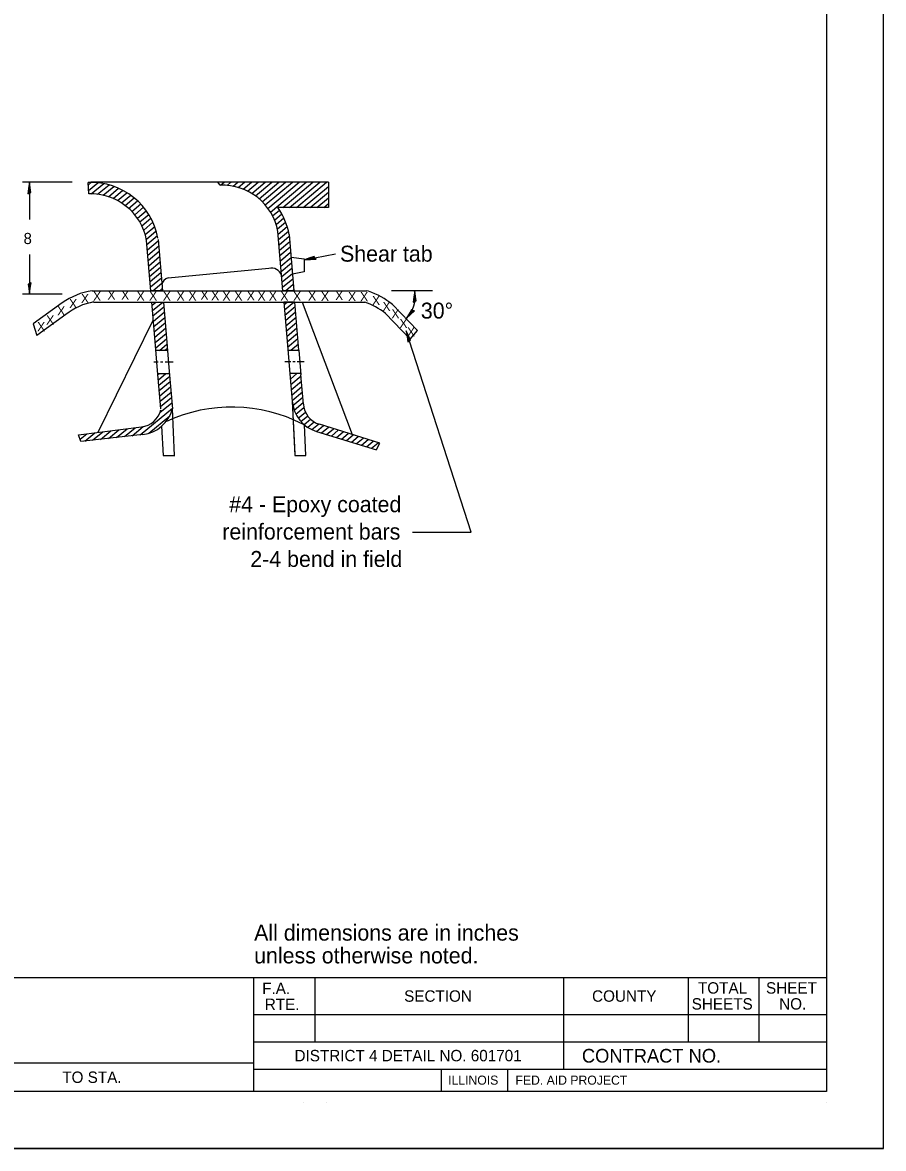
# Model space of a CAD drawing. Extents: x 0 to 2.83, y 0 to 1.83.
# Drawn here: x 2.204 to 2.833, y 0 to 0.823 of the extents above; entities that cross this region are included whole.
import ezdxf

# ---------------------------------------------------------------- set-up
doc = ezdxf.new("R2010")
doc.units = 0
for name, color, linetype in [('RD_Pr_Roadway_Dimensions', 7, 'Continuous'), ('RD_Pr_Roadway_Notes', 7, 'Continuous'), ('SH_General_Details', 7, 'Continuous'), ('SH_Printer_Plotting_Border', 7, 'Continuous')]:
    doc.layers.add(name, color=color, linetype=linetype)

msp = doc.modelspace()

# ---------------------------------------------------------------- linework, layer by layer
at = {"layer": 'RD_Pr_Roadway_Dimensions'}
for p, q in [((2.24046, 0.70635), (2.20421, 0.70635)), ((2.20921, 0.70635), (2.20921, 0.67915)), ((2.20921, 0.65364), (2.20921, 0.62445)), ((2.50372, 0.62703), (2.47372, 0.62703)), ((2.2331, 0.62445), (2.20421, 0.62445))]:
    msp.add_line(p, q, dxfattribs=at)
for points in [[(2.20909, 0.69869), (2.21024, 0.69895), (2.20974, 0.70219), (2.20921, 0.70635), (2.2086, 0.7019), (2.20791, 0.69801), (2.20909, 0.69869), (2.20985, 0.69904), (2.2092, 0.70355), (2.20833, 0.69862), (2.2093, 0.69934), (2.20917, 0.70142), (2.20887, 0.69942)], [(2.20932, 0.6321), (2.20818, 0.63184), (2.20867, 0.62861), (2.20921, 0.62445), (2.20982, 0.62889), (2.2105, 0.63278), (2.20932, 0.6321), (2.20856, 0.63176), (2.20921, 0.62724), (2.21008, 0.63218), (2.20911, 0.63145), (2.20924, 0.62938), (2.20954, 0.63137)], [(2.49074, 0.6193), (2.49188, 0.61958), (2.49134, 0.6228), (2.49074, 0.62695), (2.4902, 0.62251), (2.48957, 0.6186), (2.49074, 0.6193), (2.49149, 0.61965), (2.49078, 0.62415), (2.48998, 0.61921), (2.49094, 0.61996), (2.49078, 0.62203), (2.49051, 0.62003)], [(2.48936, 0.61266), (2.4883, 0.61315), (2.48672, 0.61029), (2.48461, 0.60666), (2.4878, 0.60981), (2.49072, 0.61248), (2.48936, 0.61266), (2.48856, 0.61285), (2.48632, 0.60888), (2.49001, 0.61226), (2.4888, 0.61227), (2.48764, 0.61055), (2.4891, 0.61194)]]:
    msp.add_lwpolyline(points, dxfattribs=at)
msp.add_arc((2.46833, 0.62243), 0.02272, 315.60621, 11.80376, dxfattribs=at)
at = {"layer": 'RD_Pr_Roadway_Notes'}
for p, q in [((2.41023, 0.64975), (2.43286, 0.65407)), ((2.53203, 0.45053), (2.48451, 0.59786)), ((2.48923, 0.45053), (2.53203, 0.45053))]:
    msp.add_line(p, q, dxfattribs=at)
for points in [[(2.41776, 0.65108), (2.4173, 0.65215), (2.41422, 0.65106), (2.41023, 0.64975), (2.4147, 0.64999), (2.41866, 0.65004), (2.41776, 0.65108), (2.41729, 0.65175), (2.41298, 0.65027), (2.41798, 0.65035), (2.41708, 0.65116), (2.41507, 0.65064), (2.41709, 0.65072)], [(2.48676, 0.59054), (2.48776, 0.59114), (2.4863, 0.59406), (2.48451, 0.59786), (2.4853, 0.59345), (2.48584, 0.58953), (2.48676, 0.59054), (2.48737, 0.5911), (2.48537, 0.59519), (2.48606, 0.59023), (2.48676, 0.59123), (2.486, 0.59316), (2.48632, 0.59117)]]:
    msp.add_lwpolyline(points, dxfattribs=at)
at = {"layer": 'SH_General_Details'}
for p, q in [((2.83333, 0), (2.83333, 1.83333)), ((2.25252, 0.69785), (2.25222, 0.70631)), ((2.42781, 0.70635), (2.25402, 0.70635)), ((2.34853, 0.70426), (2.34684, 0.70649)), ((2.42781, 0.70635), (2.42766, 0.68792)), ((2.42781, 0.68792), (2.39064, 0.68792)), ((2.39446, 0.6271), (2.39083, 0.67033)), ((2.399, 0.66811), (2.40244, 0.6271)), ((2.29793, 0.6271), (2.29483, 0.66391)), ((2.30326, 0.66462), (2.30641, 0.6271)), ((2.40039, 0.65161), (2.40998, 0.65049)), ((2.40998, 0.65049), (2.4099, 0.64101)), ((2.31054, 0.6364), (2.38417, 0.64353)), ((2.4099, 0.64101), (2.40142, 0.63931)), ((2.25502, 0.6271), (2.45579, 0.6271)), ((2.30641, 0.6271), (2.29793, 0.6271)), ((2.40244, 0.6271), (2.39446, 0.6271)), ((2.45696, 0.62671), (2.45579, 0.6271)), ((2.23324, 0.61818), (2.21203, 0.60288)), ((2.25609, 0.61882), (2.45422, 0.61882)), ((2.30131, 0.587), (2.29863, 0.61882)), ((2.29863, 0.61882), (2.30714, 0.61882)), ((2.30714, 0.61882), (2.30988, 0.58622)), ((2.39515, 0.61882), (2.39803, 0.58444)), ((2.40314, 0.61882), (2.39515, 0.61882)), ((2.40608, 0.58371), (2.40314, 0.61882)), ((2.40855, 0.61882), (2.44506, 0.52189)), ((2.23587, 0.60966), (2.21465, 0.59435)), ((2.46932, 0.61045), (2.48743, 0.59157)), ((2.47457, 0.61695), (2.49268, 0.59807)), ((2.21203, 0.60288), (2.21465, 0.59435)), ((2.25946, 0.5236), (2.29974, 0.60566)), ((2.48743, 0.59157), (2.49268, 0.59807)), ((2.30284, 0.56887), (2.30131, 0.587)), ((2.30988, 0.58622), (2.3114, 0.56809)), ((2.30151, 0.58354), (2.31002, 0.58354)), ((2.39803, 0.58444), (2.39955, 0.56631)), ((2.4061, 0.58349), (2.39811, 0.58349)), ((2.40608, 0.58371), (2.4076, 0.56557)), ((2.30022, 0.5752), (2.30326, 0.57521)), ((2.30522, 0.54065), (2.30284, 0.56887)), ((2.30497, 0.57514), (2.3067, 0.57515)), ((2.30828, 0.575), (2.31421, 0.57502)), ((2.3114, 0.56809), (2.3137, 0.54066)), ((2.39588, 0.57529), (2.40024, 0.57528)), ((2.40173, 0.57529), (2.40344, 0.57528)), ((2.40487, 0.57527), (2.40995, 0.57529)), ((2.30293, 0.56661), (2.31142, 0.56661)), ((2.40751, 0.56666), (2.39952, 0.56666)), ((2.39955, 0.56631), (2.40122, 0.5464)), ((2.4094, 0.54418), (2.4076, 0.56557)), ((2.40122, 0.5464), (2.40308, 0.5067)), ((2.40122, 0.5464), (2.40303, 0.50795)), ((2.3153, 0.50665), (2.3137, 0.54066)), ((2.24514, 0.52182), (2.29108, 0.52754)), ((2.24514, 0.52182), (2.29108, 0.52754)), ((2.24514, 0.52182), (2.29108, 0.52754)), ((2.30581, 0.52801), (2.30681, 0.50665)), ((2.41115, 0.50666), (2.41011, 0.52893)), ((2.46527, 0.51552), (2.42111, 0.52942)), ((2.46527, 0.51552), (2.42111, 0.52942)), ((2.24673, 0.51695), (2.24514, 0.52182)), ((2.24673, 0.51695), (2.24514, 0.52182)), ((2.24673, 0.51695), (2.24514, 0.52182)), ((2.29213, 0.52198), (2.24679, 0.51678)), ((2.29213, 0.52198), (2.24679, 0.51678)), ((2.29213, 0.52198), (2.24679, 0.51678)), ((2.41908, 0.52414), (2.46275, 0.51086)), ((2.41908, 0.52414), (2.46275, 0.51086)), ((2.46283, 0.51102), (2.46527, 0.51552)), ((2.46283, 0.51102), (2.46527, 0.51552)), ((2.30687, 0.50671), (2.31535, 0.50659)), ((2.40313, 0.50665), (2.41119, 0.50667)), ((0.16666, 0.125), (2.79166, 0.125)), ((2.37285, 0.125), (2.37285, 0.04167)), ((2.41786, 0.125), (2.41786, 0.0779)), ((2.59953, 0.125), (2.59953, 0.0579)), ((2.69053, 0.125), (2.69053, 0.0779)), ((2.74227, 0.125), (2.74227, 0.0779)), ((2.37285, 0.0979), (2.79166, 0.0979)), ((2.37285, 0.0779), (2.79166, 0.0779)), ((1.73118, 0.0625), (2.37285, 0.0625)), ((2.37285, 0.0579), (2.79166, 0.0579)), ((2.51012, 0.0579), (2.51012, 0.04167)), ((2.55845, 0.0579), (2.55845, 0.04167)), ((2.40953, 0.03333), (2.40953, 0.03333)), ((2.42619, 0.03333), (2.42619, 0.03333)), ((2.79166, 0.03333), (2.79166, 0.03333)), ((2.83333, 0), (-0.00001, 0))]:
    msp.add_line(p, q, dxfattribs=at)
msp.add_lwpolyline([(0.16666, 1.79167), (2.79166, 1.79167), (2.79166, 0.04167), (0.16666, 0.04167)], close=True, dxfattribs=at)
for points in [[(2.25229, 0.70444), (2.25457, 0.70634)], [(2.25243, 0.7004), (2.25924, 0.70607)], [(2.2544, 0.69787), (2.26348, 0.70544)], [(2.25904, 0.69757), (2.26738, 0.70453)], [(2.26318, 0.69686), (2.27099, 0.70337)], [(2.26693, 0.69582), (2.27436, 0.70202)], [(2.27037, 0.69452), (2.27752, 0.70048)], [(2.34892, 0.70428), (2.3514, 0.70635), (2.3514, 0.70635), (2.35157, 0.70648)], [(2.35373, 0.70412), (2.3564, 0.70634), (2.3564, 0.70634), (2.35655, 0.70648)], [(2.358, 0.70352), (2.36139, 0.70635), (2.36139, 0.70635), (2.36154, 0.70647)], [(2.36186, 0.70257), (2.36639, 0.70634), (2.36639, 0.70634), (2.36653, 0.70646)], [(2.36539, 0.70134), (2.37139, 0.70634), (2.37139, 0.70634), (2.37152, 0.70645)], [(2.36864, 0.69988), (2.37639, 0.70634), (2.37639, 0.70634), (2.3765, 0.70644)], [(2.37164, 0.69822), (2.38139, 0.70634), (2.38149, 0.70643)], [(2.37441, 0.69637), (2.38638, 0.70634), (2.38638, 0.70634), (2.38647, 0.70642)], [(2.37698, 0.69434), (2.39138, 0.70634), (2.39138, 0.70634), (2.39146, 0.70641)], [(2.37935, 0.69215), (2.39638, 0.70635), (2.39645, 0.7064)], [(2.38153, 0.6898), (2.40138, 0.70634), (2.40143, 0.70639)], [(2.38352, 0.68729), (2.40638, 0.70634), (2.40638, 0.70634), (2.40642, 0.70638)], [(2.38531, 0.68462), (2.41137, 0.70635), (2.41137, 0.70635), (2.41141, 0.70638)], [(2.39427, 0.68792), (2.41637, 0.70634), (2.4164, 0.70636)], [(2.39926, 0.68792), (2.42137, 0.70634), (2.42138, 0.70636)], [(2.40426, 0.68792), (2.42637, 0.70634), (2.42637, 0.70634), (2.42637, 0.70635)], [(2.40926, 0.68792), (2.42779, 0.70336)], [(2.27354, 0.693), (2.28047, 0.69877)], [(2.27647, 0.69128), (2.28324, 0.69691)], [(2.27919, 0.68937), (2.28583, 0.69491)], [(2.2817, 0.6873), (2.28826, 0.69277)], [(2.41426, 0.68792), (2.42775, 0.69917)], [(2.41925, 0.68792), (2.42772, 0.69497)], [(2.28401, 0.68506), (2.29053, 0.69049)], [(2.28613, 0.68266), (2.29264, 0.68808)], [(2.28806, 0.68011), (2.29459, 0.68554)], [(2.38692, 0.68179), (2.39194, 0.68598)], [(2.42425, 0.68792), (2.42768, 0.69078)], [(2.2898, 0.67739), (2.29638, 0.68287)], [(2.29134, 0.67451), (2.29801, 0.68007)], [(2.29268, 0.67145), (2.29948, 0.67712)], [(2.38831, 0.67879), (2.3936, 0.6832)], [(2.38949, 0.67561), (2.39509, 0.68028)], [(2.39043, 0.67223), (2.39641, 0.67721)], [(2.29379, 0.66822), (2.30076, 0.67403)], [(2.29466, 0.66477), (2.30186, 0.67078)], [(2.29507, 0.66096), (2.30276, 0.66736)], [(2.39098, 0.66852), (2.39755, 0.67399)], [(2.39131, 0.66462), (2.39847, 0.6706)], [(2.39163, 0.66073), (2.3991, 0.66695)], [(2.2954, 0.65706), (2.30334, 0.66368)], [(2.29573, 0.65317), (2.30367, 0.65979)], [(2.39196, 0.65684), (2.39943, 0.66306)], [(2.39229, 0.65295), (2.39975, 0.65916)], [(2.29606, 0.64928), (2.304, 0.65589)], [(2.29639, 0.64539), (2.30432, 0.652)], [(2.39261, 0.64905), (2.40008, 0.65527)], [(2.39294, 0.64516), (2.40041, 0.65138)], [(2.29671, 0.64149), (2.30465, 0.64811)], [(2.29704, 0.6376), (2.30498, 0.64421)], [(2.39327, 0.64126), (2.40073, 0.64748)], [(2.39359, 0.63737), (2.40106, 0.64359)], [(2.29737, 0.63371), (2.3053, 0.64032)], [(2.2977, 0.62982), (2.30563, 0.63643)], [(2.39392, 0.63347), (2.40138, 0.6397)], [(2.39425, 0.62958), (2.40171, 0.6358)], [(2.29944, 0.6271), (2.30596, 0.63253)], [(2.30444, 0.6271), (2.30628, 0.62864)], [(2.39627, 0.6271), (2.40204, 0.63191)], [(2.40127, 0.6271), (2.40236, 0.62802)], [(2.29883, 0.61647), (2.30165, 0.61882)], [(2.29916, 0.61258), (2.30665, 0.61882)], [(2.3953, 0.617), (2.39748, 0.61882)], [(2.39563, 0.61311), (2.40247, 0.61882)], [(2.29949, 0.60868), (2.30744, 0.61531)], [(2.29981, 0.60479), (2.30776, 0.61142)], [(2.39596, 0.60922), (2.40342, 0.61544)], [(2.39628, 0.60532), (2.40375, 0.61154)], [(2.30014, 0.6009), (2.30809, 0.60752)], [(2.30047, 0.59701), (2.30842, 0.60363)], [(2.39661, 0.60143), (2.40407, 0.60765)], [(2.39693, 0.59753), (2.4044, 0.60376)], [(2.3008, 0.59311), (2.30874, 0.59974)], [(2.30113, 0.58922), (2.30907, 0.59584)], [(2.39726, 0.59364), (2.40473, 0.59986)], [(2.39759, 0.58975), (2.40505, 0.59597)], [(2.30151, 0.58538), (2.3094, 0.59195)], [(2.30421, 0.58345), (2.30973, 0.58806)], [(2.30805, 0.58354), (2.31002, 0.58518)], [(2.39791, 0.58586), (2.40538, 0.59208)], [(2.40024, 0.58363), (2.40571, 0.58818)], [(2.40512, 0.58353), (2.40603, 0.58429)], [(2.30309, 0.56586), (2.30395, 0.56658)], [(2.30342, 0.56197), (2.30893, 0.56656)], [(2.30375, 0.55808), (2.31168, 0.56469)], [(2.30408, 0.55419), (2.31201, 0.5608)], [(2.39987, 0.56249), (2.40466, 0.56648)], [(2.4002, 0.5586), (2.40767, 0.56482)], [(2.40053, 0.5547), (2.40799, 0.56093)], [(2.3044, 0.55029), (2.31234, 0.55691)], [(2.30473, 0.5464), (2.31266, 0.55301)], [(2.40085, 0.55081), (2.40832, 0.55703)], [(2.40118, 0.54692), (2.40864, 0.55314)], [(2.30461, 0.53797), (2.31332, 0.54523)], [(2.30506, 0.54251), (2.31299, 0.54912)], [(2.40168, 0.54317), (2.40897, 0.54925)], [(2.40263, 0.5398), (2.4093, 0.54535)], [(2.29015, 0.52175), (2.31364, 0.54133)], [(2.2965, 0.52288), (2.31177, 0.53561)], [(2.40397, 0.53674), (2.4098, 0.5416)], [(2.40563, 0.53396), (2.41092, 0.53837)], [(2.40761, 0.53145), (2.41256, 0.53557)], [(2.27856, 0.52042), (2.28641, 0.52696)], [(2.28436, 0.52109), (2.29235, 0.52775)], [(2.40991, 0.5292), (2.41468, 0.53318)], [(2.41253, 0.52722), (2.41729, 0.53118)], [(2.41551, 0.52553), (2.42045, 0.52965)], [(2.4189, 0.5242), (2.42406, 0.5285)], [(2.42256, 0.52308), (2.42769, 0.52735)], [(2.24517, 0.52175), (2.24528, 0.52184)], [(2.24623, 0.51847), (2.25115, 0.52257)], [(2.24959, 0.5171), (2.25703, 0.5233)], [(2.25538, 0.51776), (2.2629, 0.52403)], [(2.26118, 0.51843), (2.26878, 0.52476)], [(2.26697, 0.51909), (2.27465, 0.52549)], [(2.27277, 0.51976), (2.28053, 0.52623)], [(2.42622, 0.52197), (2.43132, 0.52621)], [(2.42989, 0.52085), (2.43494, 0.52507)], [(2.43355, 0.51974), (2.43857, 0.52393)], [(2.43721, 0.51863), (2.4422, 0.52279)], [(2.44087, 0.51751), (2.44583, 0.52165)], [(2.44453, 0.5164), (2.44946, 0.5205)], [(2.44819, 0.51529), (2.45308, 0.51936)], [(2.45185, 0.51417), (2.45671, 0.51822)], [(2.45552, 0.51306), (2.46034, 0.51708)], [(2.45918, 0.51195), (2.46397, 0.51594)]]:
    msp.add_lwpolyline(points, dxfattribs=at)
for centre, radius, start, end in [((2.25402, 0.65639), 0.04996, 10.45226, 92.06986), ((2.35003, 0.6628), 0.04149, 10.45226, 92.06986), ((2.25402, 0.65639), 0.04149, 10.45226, 92.06986), ((2.34987, 0.65905), 0.04996, 10.45226, 35.30584), ((2.38603, 0.63586), 0.0078, 18.03451, 103.72674), ((2.31165, 0.63082), 0.00569, 101.24796, 173.71548), ((2.26263, 0.57745), 0.05023, 98.71894, 125.81702), ((2.43779, 0.57135), 0.05858, 51.11764, 70.90701), ((2.26263, 0.57745), 0.04188, 98.71894, 129.72306), ((2.43779, 0.57135), 0.05023, 51.11757, 70.90701), ((2.42644, 0.54833), 0.02529, 184.39198, 253.08237), ((2.42644, 0.54833), 0.02529, 184.39198, 253.08237), ((2.42616, 0.54547), 0.01682, 184.39198, 252.52919), ((2.42616, 0.54547), 0.01682, 184.39198, 252.52919), ((2.289, 0.54423), 0.01682, 277.09675, 345.23397), ((2.289, 0.54423), 0.01682, 277.09675, 345.23397), ((2.289, 0.54423), 0.01682, 277.09675, 345.23397), ((2.28925, 0.5471), 0.02529, 276.54358, 345.23397), ((2.28925, 0.5471), 0.02529, 276.54358, 345.23397), ((2.28925, 0.5471), 0.02529, 276.54358, 345.23397), ((2.35709, 0.42839), 0.11365, 62.82536, 114.82197)]:
    msp.add_arc(centre, radius, start, end, dxfattribs=at)
at = {"layer": 'SH_Printer_Plotting_Border'}
msp.add_lwpolyline([(-0.00001, 0), (2.83333, 0), (2.83333, 1.83333), (-0.00001, 1.83333)], close=True, dxfattribs=at)

# ---------------------------------------------------------------- texts
at = {"layer": 'RD_Pr_Roadway_Dimensions'}
for s, height, p in [('8', 0.00817, (2.2049, 0.66119)), ('30°', 0.011667, (2.49526, 0.60671))]:
    msp.add_text(s, height=height, dxfattribs=at).set_placement(p)
at = {"layer": 'RD_Pr_Roadway_Notes'}
for s, height, p in [('Shear tab', 0.011667, (2.4362, 0.64833)), ('#4 - Epoxy coated', 0.0116667, (2.35521, 0.46515)), ('reinforcement bars', 0.0116667, (2.35017, 0.44515)), ('2-4 bend in field', 0.0116667, (2.37063, 0.42515)), ('All dimensions are in inches', 0.0116681, (2.37341, 0.15195)), ('unless otherwise noted.', 0.0116681, (2.37341, 0.13528))]:
    msp.add_text(s, height=height, dxfattribs=at).set_placement(p)
at = {"layer": 'SH_General_Details'}
for height, rotation, p in [(0.00664, 359.8213, (2.25565, 0.61973)), (0.00663, 359.79854, (2.26618, 0.62052)), (0.00663, 359.79854, (2.2762, 0.62048)), (0.00663, 359.80053, (2.28747, 0.61989)), (0.00663, 359.80053, (2.29663, 0.61993)), (0.00664, 359.84405, (2.30665, 0.61989)), (0.00664, 359.82329, (2.31667, 0.61985)), (0.00663, 359.80053, (2.32539, 0.61993)), (0.00664, 359.8213, (2.33415, 0.62045)), (0.00664, 359.8193, (2.34197, 0.62017)), (0.00664, 359.8213, (2.35022, 0.61986)), (0.00664, 359.8213, (2.35894, 0.61994)), (0.00663, 359.79854, (2.36802, 0.62006)), (0.00664, 359.82329, (2.37588, 0.61982)), (0.00664, 359.82329, (2.38409, 0.6199)), (0.00664, 359.82329, (2.3925, 0.61994)), (0.00664, 359.79656, (2.40181, 0.61978)), (0.00664, 359.8213, (2.41278, 0.61991)), (0.00664, 359.82329, (2.4222, 0.61967)), (0.00664, 359.82329, (2.43262, 0.62022)), (0.00663, 359.8213, (2.44201, 0.61948)), (0.00664, 359.82329, (2.45085, 0.61944)), (0.00664, 359.82329, (2.23816, 0.61434)), (0.00664, 359.82329, (2.24684, 0.61809)), (0.00664, 359.8213, (2.45957, 0.61661)), (0.00663, 359.8213, (2.46719, 0.61229)), (0.00664, 359.82329, (2.2294, 0.60904)), (0.00664, 359.8213, (2.47368, 0.60691)), (0.00664, 359.82329, (2.21481, 0.59752)), (0.00664, 359.8193, (2.22139, 0.60236)), (0.00664, 359.82329, (2.47957, 0.59984)), (0.00664, 359.84605, (2.48513, 0.59364))]:
    msp.add_text('X', height=height, rotation=rotation, dxfattribs=at).set_placement(p)
for s, height, p in [('F.A.  ', 0.008333, (2.37928, 0.11291)), ('SECTION', 0.008332, (2.48303, 0.10728)), ('COUNTY', 0.008332, (2.62037, 0.10728)), ('TOTAL', 0.008332, (2.69777, 0.11321)), ('SHEET', 0.008332, (2.7475, 0.11321)), ('RTE.', 0.008333, (2.38121, 0.10125)), ('SHEETS', 0.008332, (2.69319, 0.10155)), ('NO.', 0.008332, (2.7571, 0.10155)), ('DISTRICT 4 DETAIL NO. 601701', 0.0083333, (2.40293, 0.06373)), ('CONTRACT NO.      ', 0.01, (2.61294, 0.06279)), ('TO STA.', 0.008333, (2.23318, 0.04792)), ('ILLINOIS', 0.006667, (2.51518, 0.04662)), ('FED. AID PROJECT', 0.0066667, (2.56438, 0.04662))]:
    msp.add_text(s, height=height, dxfattribs=at).set_placement(p)

doc.saveas('drawing.dxf')
